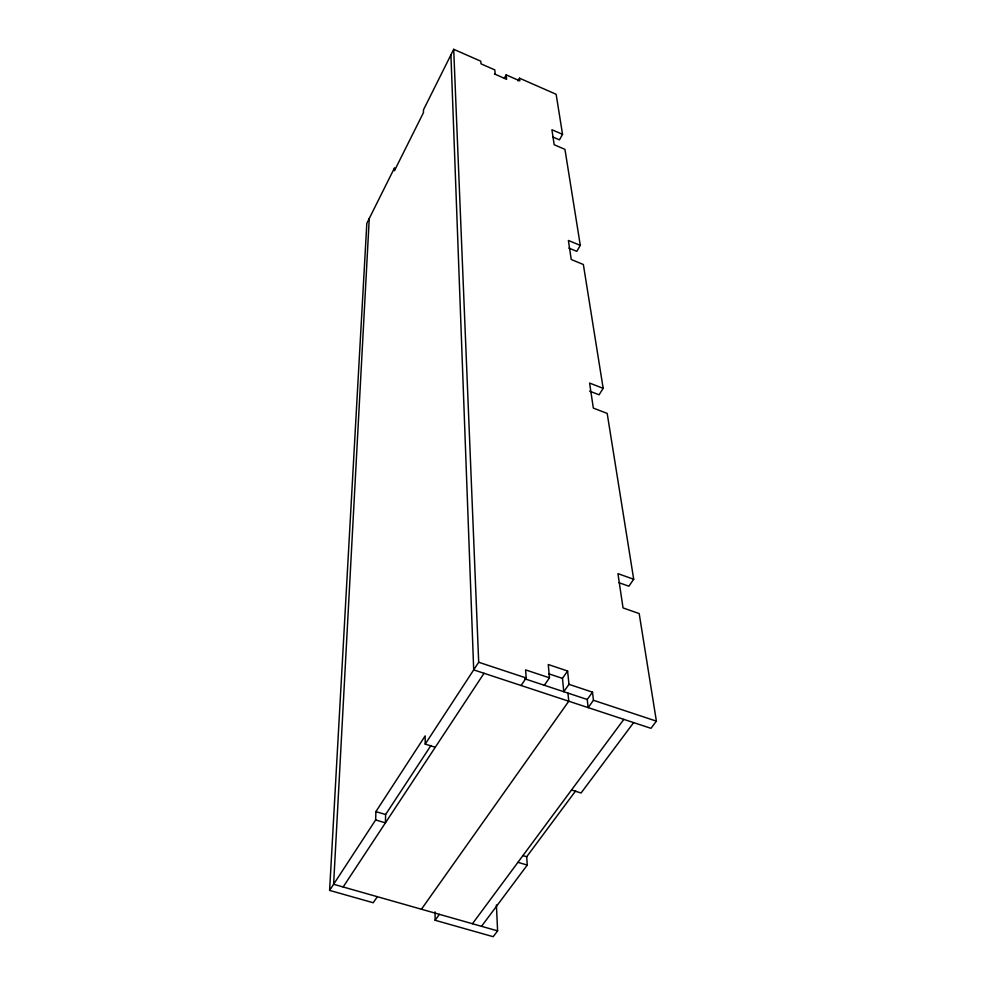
<?xml version="1.0" encoding="UTF-8"?>
<svg xmlns="http://www.w3.org/2000/svg" width="986" height="986" viewBox="0 0 986 986"><rect width="100%" height="100%" fill="white"/><g stroke="black" fill="none" stroke-linecap="round" stroke-linejoin="round"><path stroke-width="1.48" d="M430.993 745.441L385.612 814.535L385.427 822.854L375.641 819.945L329.607 890.407L373.226 902.745L377.342 896.705M375.641 819.945L375.888 811.626L425.176 735.889L425.2 744.11L435.27 747.265M369.257 218.485L333.613 884.269L497.597 930.883L496.414 904.951M329.607 890.407L366.817 223.378L394.523 167.854L394.449 170.714L423.462 112.626L423.462 109.877L453.696 49.3L480.798 61.206L480.995 63.843L494.812 69.895L495.219 74.357M504.425 78.153L506.151 74.874L519.844 80.877L519.523 78.202L556.141 94.286L562.538 134.318L559.456 139.864L552.838 137.005M518.081 80.926L519.523 78.202M562.538 134.318L551.926 129.733L554.169 144.732L564.953 149.367L580.298 245.378L576.798 251.356L568.873 248.09M580.298 245.378L568.392 240.461L571.227 259.515L583.355 264.494L603.173 388.348L599.094 394.794L589.616 391.122M425.2 744.11L478.691 662.247L453.696 49.3M343.153 886.981L484.04 673.29M521.076 685.504L526.191 677.986L525.587 669.888L549.473 677.838L544.321 685.282M567.603 671.01L568.984 684.333L563.782 691.716L562.464 678.368L567.603 671.01L548.265 664.527L549.473 677.838M603.173 388.348L589.603 383.073L593.325 408.081L607.179 413.405L633.702 579.263L628.858 586.202L618.851 582.652M421.429 909.228L568.762 701.231L567.936 693.096M592.487 692.16L593.449 700.282L588.161 707.628L587.237 699.481L592.487 692.16L568.984 684.333M497.597 930.883L493.197 936.7L435.122 920.271L439.386 914.342M472.442 923.734L623.83 719.386M481.525 926.31L527.251 865.079L526.709 856.735L575.676 790.846M633.628 722.615L581.062 793.003L571.51 790.008M633.702 579.263L617.951 573.655L623.041 607.918L639.187 613.563L656.393 721.136L650.957 728.321L473.699 669.876L450.922 54.859M517.946 862.306L527.251 865.079M375.888 811.626L385.612 814.535M522.74 855.552L526.709 856.735M478.691 662.247L526.191 677.986M593.449 700.282L656.393 721.136M524.712 678.787L587.237 699.481M548.684 673.783L562.464 678.368M494.442 73.925L506.607 79.348L506.151 74.874M435.048 911.877L435.122 920.271"/></g></svg>
